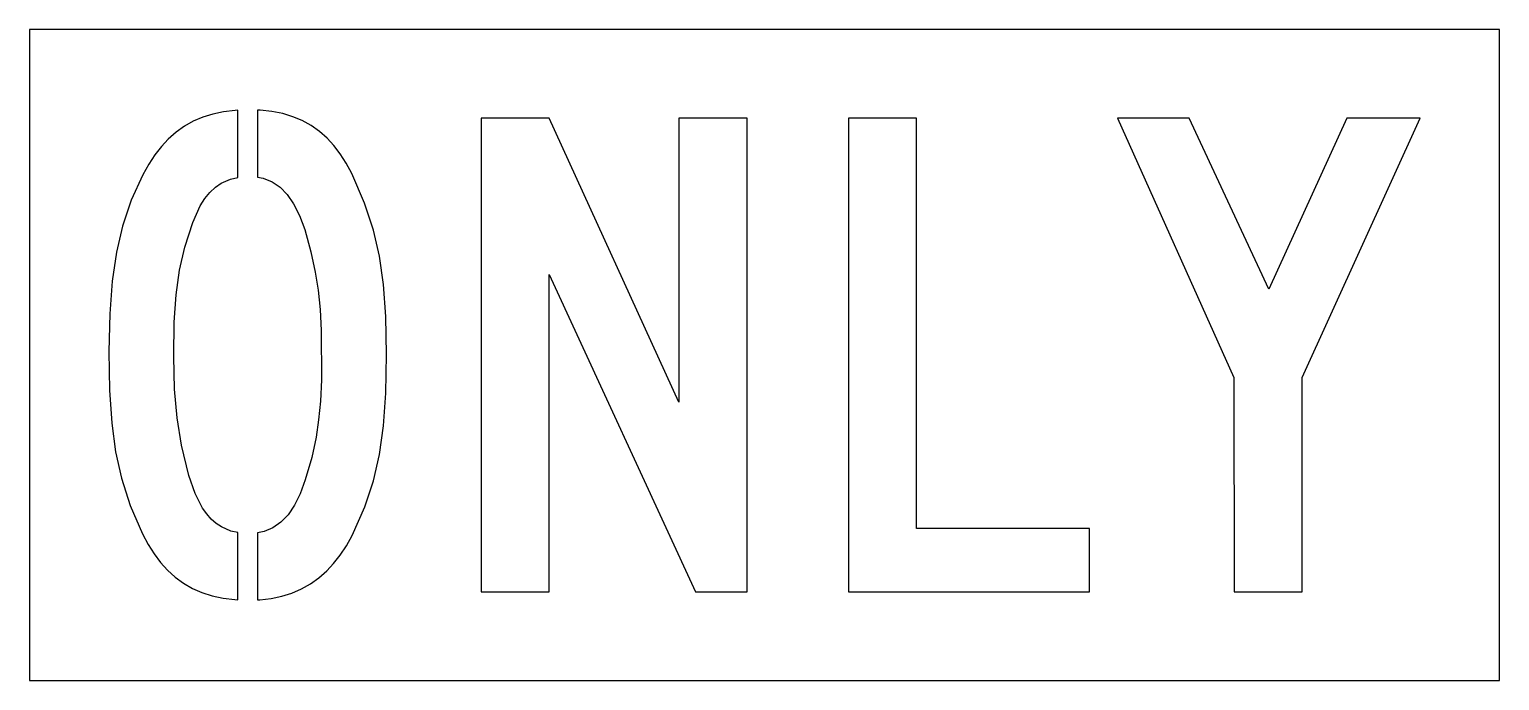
# Model space of a CAD drawing. Header units: inches. Extents: x 0 to 37.2, y 0 to 16.5.
import ezdxf

# ---------------------------------------------------------------- set-up
doc = ezdxf.new("R2010")
doc.units = ezdxf.units.IN
doc.layers.add('CUT', color=1, linetype='CONTINUOUS')
doc.layers.add('SHEET', color=8, linetype='CONTINUOUS')

msp = doc.modelspace()

# ---------------------------------------------------------------- linework, layer by layer
at = {"layer": 'CUT'}
for points in [[(2.014, 8.335), (2.031, 7.355), (2.086, 6.525), (2.185, 5.794), (2.332, 5.13), (2.555, 4.436), (2.865, 3.715), (3.008, 3.451), (3.16, 3.21), (3.323, 2.993), (3.495, 2.802), (3.692, 2.621), (3.904, 2.466), (4.131, 2.335), (4.37, 2.23), (4.63, 2.148), (4.907, 2.089), (5.203, 2.053), (5.28, 2.049), (5.28, 3.752), (5.106, 3.788), (4.867, 3.893), (4.734, 3.983), (4.609, 4.092), (4.494, 4.222), (4.388, 4.372), (4.198, 4.738), (4.036, 5.196), (3.856, 5.966), (3.742, 6.656), (3.678, 7.381), (3.656, 8.209), (3.671, 9.078), (3.719, 9.778), (3.807, 10.396), (3.941, 10.983), (4.137, 11.609), (4.33, 12.033), (4.446, 12.215), (4.573, 12.37), (4.711, 12.5), (4.859, 12.603), (5.093, 12.708), (5.28, 12.749), (5.28, 14.45), (5.211, 14.447), (4.919, 14.413), (4.645, 14.356), (4.391, 14.277), (4.153, 14.175), (3.928, 14.049), (3.718, 13.898), (3.52, 13.723), (3.344, 13.533), (3.179, 13.32), (3.022, 13.084), (2.871, 12.818), (2.579, 12.177), (2.356, 11.514), (2.203, 10.852), (2.098, 10.12), (2.036, 9.295)], [(5.78, 2.047), (5.835, 2.049), (6.124, 2.082), (6.398, 2.138), (6.652, 2.218), (6.896, 2.322), (7.122, 2.45), (7.335, 2.602), (7.535, 2.779), (7.709, 2.967), (7.875, 3.18), (8.031, 3.417), (8.176, 3.677), (8.498, 4.402), (8.717, 5.065), (8.867, 5.727), (8.968, 6.455), (9.027, 7.284), (9.046, 8.266), (9.027, 9.225), (8.969, 10.036), (8.868, 10.755), (8.718, 11.416), (8.493, 12.101), (8.169, 12.85), (8.026, 13.112), (7.875, 13.346), (7.712, 13.558), (7.541, 13.744), (7.348, 13.916), (7.138, 14.065), (6.914, 14.188), (6.675, 14.288), (6.417, 14.365), (6.141, 14.419), (5.843, 14.451), (5.78, 14.453), (5.78, 12.752), (5.925, 12.728), (6.151, 12.637), (6.352, 12.501), (6.533, 12.316), (6.695, 12.082), (6.845, 11.783), (6.976, 11.427), (7.13, 10.867), (7.243, 10.35), (7.316, 9.89), (7.366, 9.405), (7.395, 8.872), (7.397, 7.624), (7.372, 7.081), (7.329, 6.608), (7.264, 6.168), (7.153, 5.656), (6.991, 5.086), (6.862, 4.735), (6.717, 4.442), (6.555, 4.204), (6.373, 4.014), (6.171, 3.873), (5.944, 3.778), (5.78, 3.748)], [(11.446, 2.251), (13.173, 2.251), (13.173, 10.291), (16.878, 2.25), (18.183, 2.25), (18.183, 14.248), (16.457, 14.25), (16.456, 7.051), (13.173, 14.25), (11.446, 14.249)], [(20.752, 2.25), (26.856, 2.25), (26.856, 3.85), (22.478, 3.852), (22.478, 14.25), (20.753, 14.25)], [(27.573, 14.25), (30.519, 7.681), (30.521, 2.25), (32.245, 2.25), (32.246, 7.683), (35.236, 14.25), (33.383, 14.25), (31.404, 9.915), (29.383, 14.25)]]:
    msp.add_lwpolyline(points, close=True, dxfattribs=at)
at = {"layer": 'SHEET'}
msp.add_lwpolyline([(0, 0), (37.25, 0), (37.25, 16.5), (0, 16.5)], close=True, dxfattribs=at)

doc.saveas('drawing.dxf')
